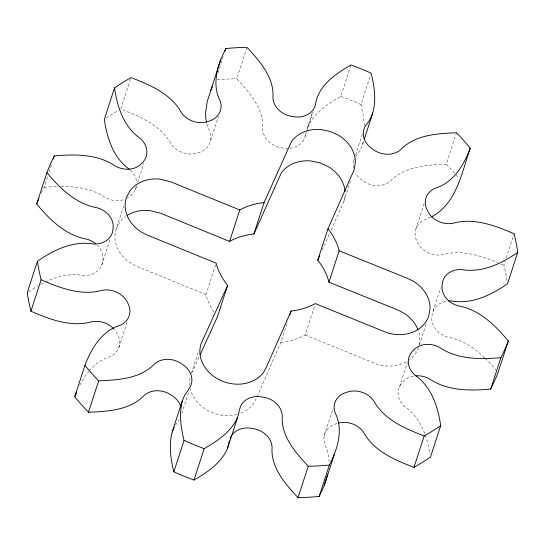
<?xml version="1.0" encoding="UTF-8"?>
<svg xmlns="http://www.w3.org/2000/svg" width="545" height="545" viewBox="0 0 545 545"><rect width="100%" height="100%" fill="white"/><g stroke="black" fill="none" stroke-linecap="round" stroke-linejoin="round"><path stroke-width="0.41" stroke-dasharray="2.73 2.04" d="M331.203 229.929L343.875 201.432L345.142 193.925M419.03 344.767L419.861 339.855A34.785 29.076 18 0 0 418.308 330.59M355.585 156.756L360.579 149.303L362.575 144.473L363.597 140.017M289.879 148.335A20.717 17.317 18 0 0 305.248 136.236L306.229 132.319M307.012 129.185L312.115 113.122M41.447 192.801A245.652 205.315 18 0 1 44.118 187.323L47.776 176.049M49.091 172.022L51.966 163.159M130.493 79.229L120.806 109.034C139.799 116.351 160.843 125.173 171.116 143.948A20.717 17.317 18 0 0 197.201 153.056L198.932 152.532A20.717 17.317 18 0 0 209.873 132.067L206.623 123.218M101.724 265.211L110.097 239.439M213.851 311.924A63.942 53.444 18 0 1 206.814 297.618L205.949 294.579L136.761 266.369L131.733 263.807A34.785 29.076 18 0 1 116.201 229.05L124.056 204.886M135.269 189.776L136.577 185.75M137.626 182.527L143.907 163.2M118.871 347.574L127.244 321.802M217.98 72.717L223.218 56.605M210.595 140.583L218.443 116.419M288.257 148.451A20.717 17.317 18 0 1 283.305 148.104L281.411 147.784A20.717 17.317 18 0 1 262.724 129.029C264.182 108.918 249.515 92.507 236.782 78.746L246.722 48.144M205.949 294.579L215.629 264.775M191.445 373.366L199.034 350.006M181.812 413.437L189.135 390.888M305.248 136.236L306.556 132.203M306.821 131.399L313.103 112.072M307.4 127.619C313.695 113.197 327.681 104.013 340.809 96.376L351.014 64.964M240.733 413.199A34.785 29.076 18 0 0 253.418 403.681L256 399.022L280.913 342.41L287.719 321.468M364.326 125.732L363.535 116.589L360.954 104.586L370.641 74.788M353.766 160.557L354.291 158.949M355.599 154.923L362.405 133.981M343.875 201.432L350.415 181.301M362.575 144.473L363.883 140.447M280.913 342.41A63.942 53.444 18 0 0 292.209 340.318L299.273 337.893L305.173 335.039L314.86 305.234M324.2 435.83L333.097 408.45M415.924 228.839L424.303 203.06M454.639 173.228A245.652 205.315 18 0 0 446.321 164.181L456.526 132.769M399.526 386.637L407.374 362.473M419.378 344.944L426.442 323.199M433.071 311.202L440.66 287.842M507.068 280.668A245.652 205.315 18 0 0 503.887 265.224L505.195 261.198M506.244 257.976L514.092 233.812M322.224 250.114L329.82 233.035M191.854 372.869L199.225 356.723M116.201 229.05L119.723 222.292A34.785 29.076 18 0 1 125.248 216.74M79.747 385.192L85.163 376.009L88.733 371.683M175.572 425.08L179.203 419.657M89.244 371.063C94.237 363.971 101.949 359.571 109.974 356.703A20.717 17.317 18 0 0 117.795 334.971L116.998 333.411A20.717 17.317 18 0 0 114.409 329.534M28.66 291.738L37.803 285.805M40.766 284.333L44.465 282.501M45.208 282.133C56.796 276.281 69.971 273.229 82.929 275.402A20.717 17.317 18 0 0 102.739 261.13L102.91 259.515A20.717 17.317 18 0 0 97.453 245.284M430.768 217.114L424.821 219.71A20.717 17.317 18 0 0 417 241.442L417.797 243.002A20.717 17.317 18 0 0 442.731 254.699C461.274 249.399 480.622 255.503 497.776 262.642M337.014 423.533L335.863 423.881A20.717 17.317 18 0 0 324.915 444.345L328.172 453.195L329.119 461.608M44.118 187.323L57.79 186.349M446.321 164.181C426.994 164.958 404.69 166.15 390.479 181.117A20.717 17.317 18 0 1 363.413 181.219L361.86 180.136A20.717 17.317 18 0 1 355.381 173.174M61.142 186.438C76.457 186.417 92.432 188.59 105.308 197.528A20.717 17.317 18 0 0 124.403 199.45M305.173 335.039L376.329 363.958A34.785 29.076 18 0 0 408.9 360.143M500.835 263.93L503.887 265.224M484.566 357.806C474.463 347.901 462.167 339.712 448.004 337.253A20.717 17.317 18 0 1 431.878 316.897L432.056 315.283A20.717 17.317 18 0 1 446.968 301.194M485.166 358.372L489.349 362.309L495.902 369.898M424.766 433.548C420.726 422.92 414.316 413.239 404.881 406.672A20.717 17.317 18 0 1 401.89 383.101L402.987 381.868A20.717 17.317 18 0 1 414.241 376.016M425.236 435.08L428.316 445.027L429.903 453.849M136.523 185.763A20.717 17.317 18 0 1 132.898 193.311L131.808 194.545A20.717 17.317 18 0 1 127.217 198.196M130.514 170.278A20.717 17.317 18 0 1 136.693 182.936M353.487 168.31A20.717 17.317 18 0 1 354.359 158.983M106.309 117.992A245.652 205.315 18 0 1 118.681 110.247M217.183 79.822A245.652 205.315 18 0 1 236.782 78.746M340.809 96.376A245.652 205.315 18 0 1 360.954 104.586M456.145 174.959A245.652 205.315 18 0 1 459.094 178.453M237.068 414.398A34.785 29.076 18 0 1 190.321 388.694M189.796 385.581A34.785 29.076 18 0 1 190.239 377.413M418.587 347.363A34.785 29.076 18 0 1 409.54 359.673"/><path stroke-width="0.82" d="M220.827 59.269C215.922 72.424 213.17 87.65 220.085 100.655A20.717 17.317 18 0 1 209.137 121.119L207.407 121.644A20.717 17.317 18 0 1 181.322 112.536C171.048 93.76 150.004 84.938 131.018 77.622A245.652 205.315 18 0 0 114.525 87.943C117.209 106.779 123.735 127.005 140.12 138.328A20.717 17.317 18 0 1 143.11 161.899L142.013 163.132A20.717 17.317 18 0 1 115.513 166.116C97.691 153.983 74.958 154.078 54.323 155.911A245.652 205.315 18 0 0 46.911 172.574C59.957 188.359 76.034 204.041 96.996 207.747A20.717 17.317 18 0 1 113.122 228.103L112.944 229.718A20.717 17.317 18 0 1 93.134 243.99C73.01 240.549 53.539 250.066 37.455 261.239A245.652 205.315 18 0 0 41.113 279.776C60.059 287.998 81.464 296.18 102.269 290.301A20.717 17.317 18 0 1 127.203 301.998L128 303.558A20.717 17.317 18 0 1 120.179 325.29C101.874 330.767 91.274 348.528 84.938 365.368A245.652 205.315 18 0 0 98.679 380.819C118.006 380.042 140.31 378.85 154.521 363.883A20.717 17.317 18 0 1 181.587 363.781L183.14 364.864A20.717 17.317 18 0 1 189.415 388.244L184.421 395.697L182.425 400.527L172.22 431.94C168.773 445.047 170.565 458.87 173.841 471.827A245.652 205.315 18 0 0 193.986 480.036C207.114 472.399 221.1 463.216 227.388 448.794L237.6 417.381L239.752 408.764A20.717 17.317 18 0 1 261.695 396.896L263.589 397.216A20.717 17.317 18 0 1 282.276 415.971C280.818 436.082 295.485 452.493 308.218 466.254A245.652 205.315 18 0 0 329.371 465.035C337.444 449.346 343.813 429.732 335.127 412.933A20.717 17.317 18 0 1 346.068 392.468L347.799 391.944A20.717 17.317 18 0 1 373.884 401.052C384.157 419.827 405.201 428.649 424.194 435.966A245.652 205.315 18 0 0 440.68 425.645C438.003 406.808 431.47 386.582 415.086 375.26A20.717 17.317 18 0 1 412.102 351.689L413.192 350.455A20.717 17.317 18 0 1 439.692 347.472C457.514 359.605 480.247 359.509 500.882 357.677A245.652 205.315 18 0 0 508.294 341.013C495.248 325.229 479.178 309.546 458.209 305.84A20.717 17.317 18 0 1 442.09 285.485L442.261 283.87A20.717 17.317 18 0 1 462.071 269.598C482.196 273.038 501.666 263.521 517.75 252.349A245.652 205.315 18 0 0 514.092 233.812C495.146 225.589 473.741 217.407 452.936 223.286A20.717 17.317 18 0 1 428.002 211.589L427.205 210.029A20.717 17.317 18 0 1 435.026 188.297C453.331 182.82 463.938 165.06 470.267 148.22A245.652 205.315 18 0 0 456.526 132.769C437.199 133.545 414.895 134.738 400.691 149.705A20.717 17.317 18 0 1 373.618 149.807L372.065 148.724A20.717 17.317 18 0 1 365.797 125.343C378.244 110.948 375.26 90.191 371.159 73.173A245.652 205.315 18 0 0 351.014 64.964C335.666 73.888 317.919 85.66 315.453 104.824A20.717 17.317 18 0 1 293.51 116.691L291.616 116.371A20.717 17.317 18 0 1 272.936 97.616C274.387 77.506 259.72 61.095 246.987 47.333A245.652 205.315 18 0 0 225.834 48.553L220.827 59.269L207.216 101.568L205.649 112.481L205.71 117.897L206.494 122.455M182.425 400.527C178.978 413.635 180.77 427.457 184.047 440.415L173.841 471.827M227.388 448.794L229.35 440.959M230.044 438.575A20.717 17.317 18 0 1 251.49 428.309L253.384 428.629A20.717 17.317 18 0 1 272.064 447.384C270.613 467.494 285.28 483.906 298.013 497.667A245.652 205.315 18 0 0 319.166 496.447L324.173 485.731L327.579 474.845M95.648 243.656A20.717 17.317 18 0 0 86.791 239.16C65.822 235.454 49.752 219.771 36.706 203.987L46.911 172.574M53.274 159.133L54.323 155.911M37.455 261.239L27.25 292.651A245.652 205.315 18 0 0 30.908 311.188C49.854 319.411 71.259 327.593 92.064 321.714A20.717 17.317 18 0 1 113.885 328.942M30.908 311.188L41.113 279.776M114.525 87.943L104.32 119.355C107.011 137.899 113.265 157.934 129.315 169.222M180.688 405.984A20.717 17.317 18 0 0 172.935 396.276L171.382 395.193A20.717 17.317 18 0 0 144.309 395.295C130.105 410.262 107.801 411.455 88.474 412.231A245.652 205.315 18 0 1 74.733 396.78L84.938 365.368M88.474 412.231L98.679 380.819M225.051 50.971L225.834 48.553M127.244 215.37A34.785 29.076 18 0 1 149.602 210.554L160.421 213.163L229.568 241.401L239.773 209.989L242.375 208.612A63.942 53.444 18 0 1 264.087 202.59L291.582 141.319A34.785 29.076 18 0 1 321.461 129.587L330.318 131.488L338.547 135.269A34.785 29.076 18 0 1 355.347 162.512L354.08 170.02L327.947 228.791L317.742 260.203L319.649 262.656A63.942 53.444 18 0 1 328.948 282.187L397.394 309.833L403.055 312.605A34.785 29.076 18 0 1 418.029 329.827M239.773 209.989L170.626 181.751L159.808 179.141A34.785 29.076 18 0 0 129.928 190.879L126.413 197.637A34.785 29.076 18 0 0 141.945 232.395L146.966 234.956L216.154 263.167L217.026 266.205A63.942 53.444 18 0 0 227.667 285.321L217.462 316.734L200.274 354.413M229.568 241.401L232.17 240.025A63.942 53.444 18 0 1 253.881 234.003L264.087 202.59M193.986 480.036L204.191 448.624C217.319 440.987 231.305 431.804 237.6 417.381M289.811 315.024L291.119 310.997A63.942 53.444 18 0 0 302.414 308.906L309.478 306.481L315.378 303.626L386.541 332.545A34.785 29.076 18 0 0 428.799 315.95L430.066 308.443A34.785 29.076 18 0 0 413.267 281.193L407.599 278.42L339.154 250.775A63.942 53.444 18 0 0 329.854 231.244L327.947 228.791M364.142 139.643L372.78 113.06M328.948 282.187L339.154 250.775M298.013 497.667L308.218 466.254M319.166 496.447L329.371 465.035M324.173 485.731L334.378 454.319M470.267 148.22C461.881 172.186 456.519 203.925 431.511 216.794M338.343 423.131A20.717 17.317 18 0 1 363.679 432.464C373.952 451.24 394.996 460.062 413.982 467.378L424.194 435.966M440.68 425.645L430.475 457.057A245.652 205.315 18 0 1 413.982 467.378M517.75 252.349L507.545 283.761C491.461 294.934 471.99 304.451 451.866 301.01A20.717 17.317 18 0 0 448.576 301.017M415.849 375.832A20.717 17.317 18 0 1 429.487 378.884C447.309 391.017 470.042 390.922 490.677 389.089L500.882 357.677M508.294 341.013L498.089 372.426A245.652 205.315 18 0 1 490.677 389.089M172.22 431.94L174.216 427.11M74.733 396.78L76.702 392.121M291.119 310.997L266.205 367.609L263.623 372.269A34.785 29.076 18 0 1 220.657 380.43A34.785 29.076 18 0 1 201.125 343.568L227.667 285.321M253.881 234.003L281.377 172.731A34.785 29.076 18 0 1 311.256 161L320.113 162.901L328.342 166.681A34.785 29.076 18 0 1 345.067 191.615M317.742 260.203L319.813 255.544M210.622 90.681L212.407 86.853M204.191 448.624A245.652 205.315 18 0 1 184.047 440.415M36.706 203.987A245.652 205.315 18 0 1 38.974 198.353"/></g></svg>
